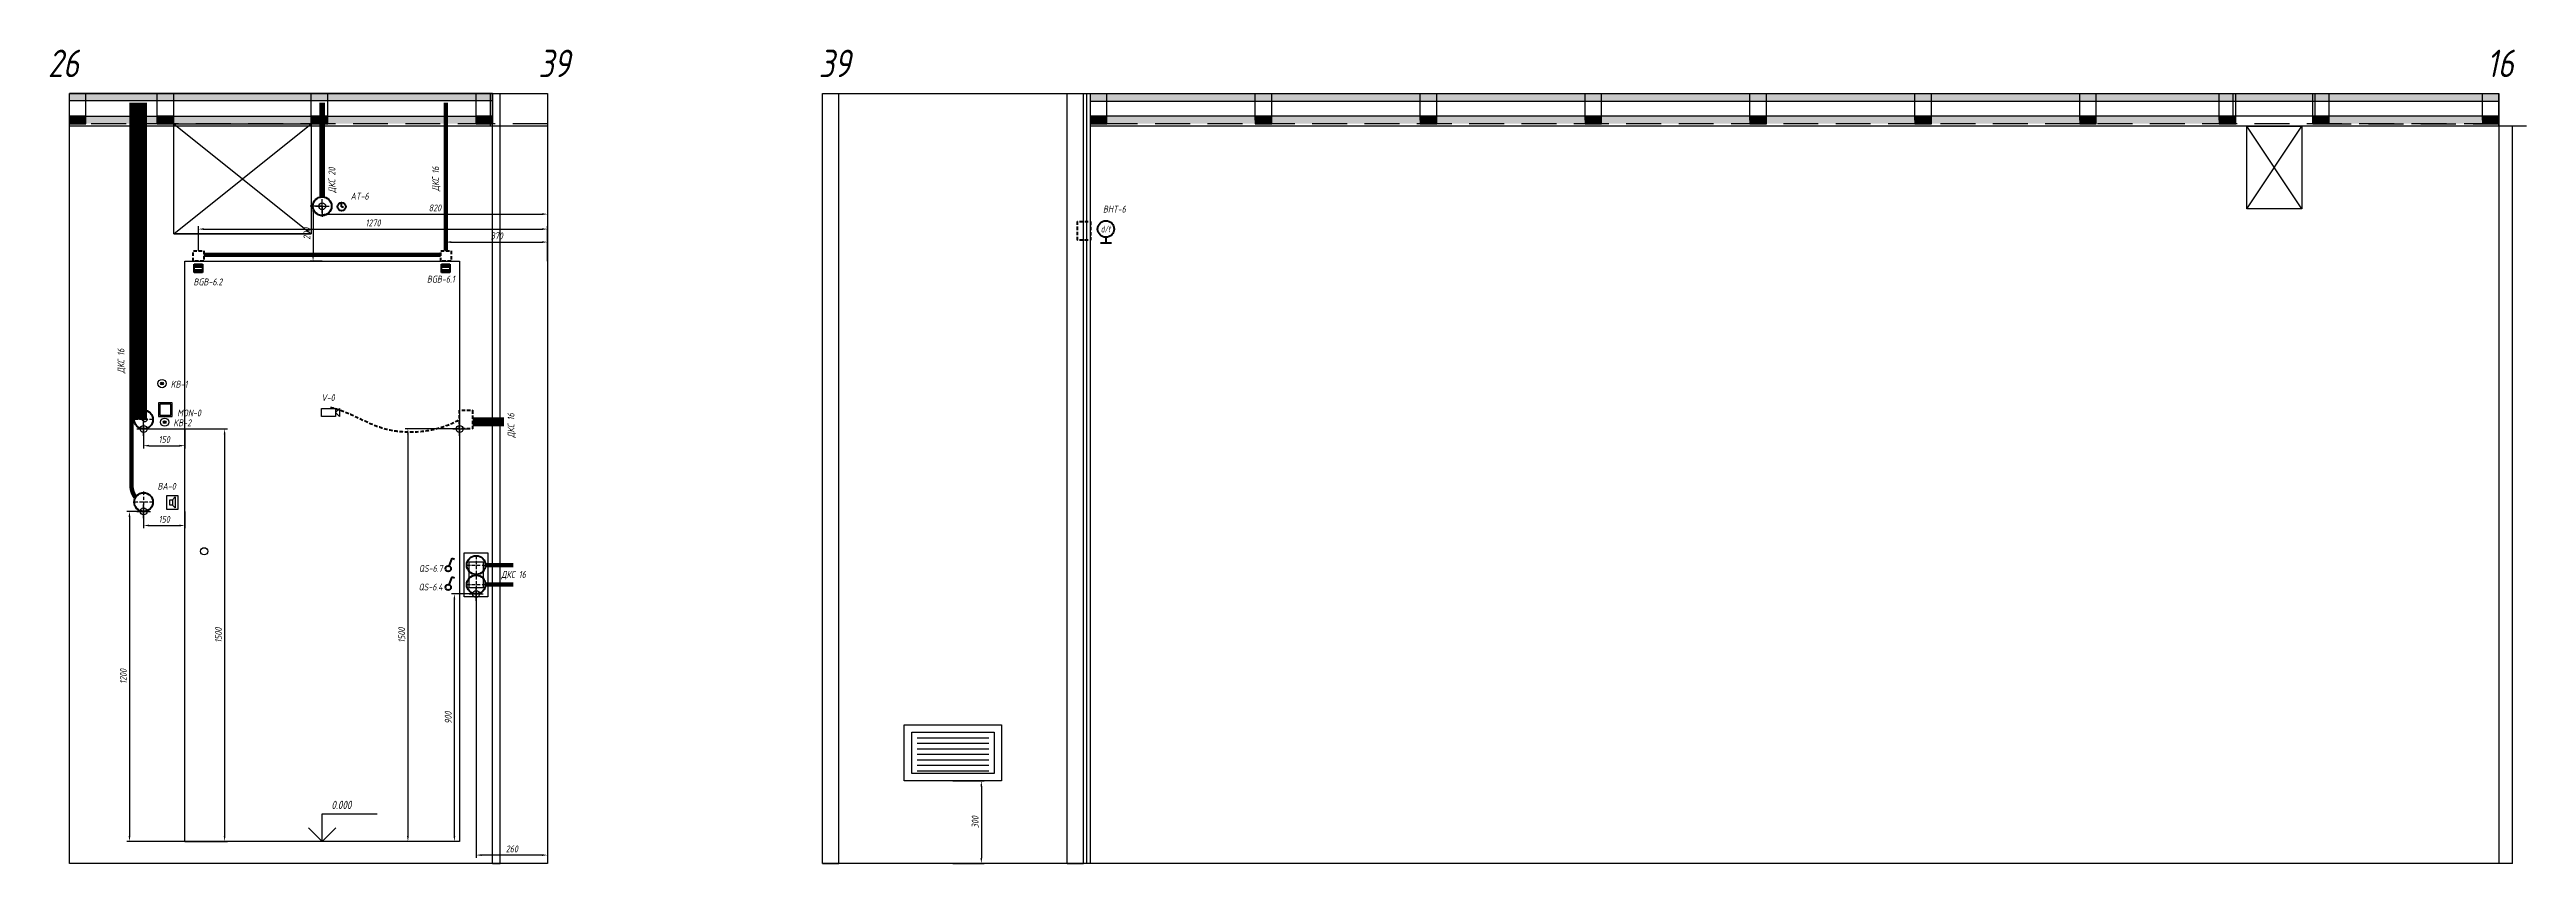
# Model space of a CAD drawing. Header units: millimetres. Extents: x -40374 to 56557, y -58468 to -14063.
# Drawn here: x -15119 to -6107, y -44400 to -41440 of the extents above; entities that cross this region are included whole.
import ezdxf
from ezdxf.enums import TextEntityAlignment as Align

# ---------------------------------------------------------------- set-up
doc = ezdxf.new("R2010")
doc.units = ezdxf.units.MM
doc.header["$PDMODE"] = 34
doc.header["$PDSIZE"] = 25
doc.linetypes.add('ACAD_ISO10W100', pattern=[18.5, 12, -3, 0.5, -3])
doc.linetypes.add('DASHED', pattern=[19.05, 12.7, -6.35])
for name, color, linetype in [('01 Черновое', 7, 'Continuous'), ('02 ОВиК', 7, 'Continuous'), ('02 ЭОМ и СС', 7, 'Continuous'), ('03 Потолок', 7, 'Continuous'), ('04 Лючки', 7, 'Continuous'), ('10 Перегородки', 7, 'Continuous'), ('11 Привязка размеры', 7, 'Continuous')]:
    doc.layers.add(name, color=color, linetype=linetype)
doc.layers.add('100 noprint', color=1, linetype='Continuous', plot=False)
doc.styles.get("Standard").update_dxf_attribs({"font": 'Ubuntu-R.ttf'})
doc.styles.add('ГОСТ-ISOCPEUR', font='isocpeui.ttf', dxfattribs={"width": 0.8})
doc.dimstyles.new('ISO-25', dxfattribs={"dimtxt": 2.5, "dimasz": 2.5, "dimexe": 1.25, "dimexo": 0.625, "dimtad": 1, "dimtxsty": 'Standard', "dimcen": 2.5, "dimadec": 0, "dimazin": 0, "dimtfac": 1, "dimtmove": 0, "dimatfit": 3, "dimfxl": 1, "dimarcsym": 0})

# ---------------------------------------------------------------- blocks, each defined once
blk = doc.blocks.new('часы')
at = {"color": 0, "lineweight": -2}
for q in [(9893.5, 982.52), (9894.25, 981.52)]:
    blk.add_line((9893.5, 981.52), q, dxfattribs=at)
blk.add_circle((9893.5, 981.52), 1.5, dxfattribs=at)
blk = doc.blocks.new('кнопка 1')
at = {"color": 0, "lineweight": -2}
for p, q in [((0.35, 0.94), (1.39, 3.78)), ((1.39, 3.78), (2.34, 3.45))]:
    blk.add_line(p, q, dxfattribs=at)
blk.add_circle((0, 0), 1, dxfattribs=at)
blk = doc.blocks.new('датчик температуры и влажности')
at = {"color": 0, "lineweight": -2}
for p, q in [((-2, 0), (2, 0)), ((0, 2), (0, 0))]:
    blk.add_line(p, q, dxfattribs=at)
blk.add_circle((0, 5), 3, dxfattribs=at)
at = {"color": 0, "lineweight": -2, "style": 'ГОСТ-ISOCPEUR', "width": 0.6}
blk.add_text('d/t', height=2.5, rotation=360, dxfattribs=at).set_placement((-0.01, 5), align=Align.MIDDLE_CENTER)
blk = doc.blocks.new('видеокамера 800х600')
at = {"color": 0}
for p, q in [((0, 0), (0, 3)), ((0, 3), (5, 3)), ((5, 0), (0, 0)), ((5, 3), (5, 0)), ((5, 1.5), (6.5, 3)), ((6.5, 0), (5, 1.5)), ((6.5, 3), (6.5, 0))]:
    blk.add_line(p, q, dxfattribs=at)
blk = doc.blocks.new('аудиодомофон')
at = {"color": 0, "lineweight": -2}
for p, q in [((1, 1.5), (1, 3.5)), ((1, 3.5), (2, 3.5)), ((2, 1.5), (1, 1.5)), ((2, 3.5), (3, 4.5)), ((2, 3.5), (2, 1.5)), ((2, 1.5), (3, 0.5)), ((3, 4.5), (3, 0.5))]:
    blk.add_line(p, q, dxfattribs=at)
blk.add_lwpolyline([(0, 0), (0, 5), (4, 5), (4, 0)], close=True, dxfattribs=at)
blk = doc.blocks.new('монитор')
at = {"color": 0}
for points in [[(5, 5), (0, 5), (0, 0), (5, 0)], [(4.5, 4.5), (0.5, 4.5), (0.5, 0.5), (4.5, 0.5)]]:
    blk.add_lwpolyline(points, close=True, dxfattribs=at)
blk = doc.blocks.new('геркон')
at = {"lineweight": -2}
for points in [[(3, 2), (3, 3), (0, 3), (0, 2)], [(3, 0), (3, 1), (0, 1), (0, 0)]]:
    blk.add_hatch(color=0, dxfattribs=at).paths.add_polyline_path(points)
at = {"color": 0, "lineweight": -2}
for p, q in [((0, 0), (0, 3)), ((0, 3), (3, 3)), ((0, 2), (3, 2)), ((0, 1), (3, 1)), ((3, 0), (0, 0)), ((3, 3), (3, 0))]:
    blk.add_line(p, q, dxfattribs=at)
blk = doc.blocks.new('*D858')
at = {"layer": '11 Привязка размеры', "color": 0, "lineweight": -2}
for p, q in [((-13567.2, -43419.7), (-13567.2, -44379.4)), ((-13307.2, -44319.7), (-13307.2, -44379.4)), ((-13327.2, -44369.4), (-13547.2, -44369.4))]:
    blk.add_line(p, q, dxfattribs=at)
at = {"layer": '11 Привязка размеры', "color": 0}
for points in [[(-13547.2, -44366.1), (-13547.2, -44372.7), (-13567.2, -44369.4)], [(-13327.2, -44372.7), (-13327.2, -44366.1), (-13307.2, -44369.4)]]:
    blk.add_solid(points, dxfattribs=at)
at = {"layer": 'Defpoints', "color": 0}
for p in [(-13567.2, -43419.7), (-13307.2, -44319.7), (-13567.2, -44369.4)]:
    blk.add_point(p, dxfattribs=at)
at = {"layer": '11 Привязка размеры', "color": 0, "insert": (-13437.2, -44346.9), "char_height": 25, "attachment_point": 5, "style": 'ГОСТ-ISOCPEUR'}
blk.add_mtext('260', dxfattribs=at)
blk = doc.blocks.new('*D859')
at = {"layer": '11 Привязка размеры', "color": 0, "lineweight": -2}
for p, q in [((-13567.2, -43419.7), (-13656.3, -43419.7)), ((-13646.3, -44299.7), (-13646.3, -43439.7)), ((-13627.2, -44319.7), (-13656.3, -44319.7))]:
    blk.add_line(p, q, dxfattribs=at)
at = {"layer": '11 Привязка размеры', "color": 0}
for points in [[(-13643, -43439.7), (-13649.7, -43439.7), (-13646.3, -43419.7)], [(-13649.7, -44299.7), (-13643, -44299.7), (-13646.3, -44319.7)]]:
    blk.add_solid(points, dxfattribs=at)
at = {"layer": 'Defpoints', "color": 0}
for p in [(-13646.3, -43419.7), (-13567.2, -43419.7), (-13627.2, -44319.7)]:
    blk.add_point(p, dxfattribs=at)
at = {"layer": '11 Привязка размеры', "color": 0, "insert": (-13668.8, -43869.7), "char_height": 25, "attachment_point": 5, "rotation": 90, "style": 'ГОСТ-ISOCPEUR'}
blk.add_mtext('900', dxfattribs=at)
blk = doc.blocks.new('*D860')
at = {"layer": '11 Привязка размеры', "color": 0, "lineweight": -2}
for p, q in [((-14777.2, -43119.7), (-14838.5, -43119.7)), ((-14828.5, -43139.7), (-14828.5, -44299.7)), ((-14627.2, -44319.7), (-14838.5, -44319.7))]:
    blk.add_line(p, q, dxfattribs=at)
at = {"layer": '11 Привязка размеры', "color": 0}
for points in [[(-14825.2, -43139.7), (-14831.8, -43139.7), (-14828.5, -43119.7)], [(-14831.8, -44299.7), (-14825.2, -44299.7), (-14828.5, -44319.7)]]:
    blk.add_solid(points, dxfattribs=at)
at = {"layer": 'Defpoints', "color": 0}
for p in [(-14777.2, -43119.7), (-14828.5, -44319.7), (-14627.2, -44319.7)]:
    blk.add_point(p, dxfattribs=at)
at = {"layer": '11 Привязка размеры', "color": 0, "insert": (-14851, -43719.7), "char_height": 25, "attachment_point": 5, "rotation": 90, "style": 'ГОСТ-ISOCPEUR'}
blk.add_mtext('1200', dxfattribs=at)
blk = doc.blocks.new('*D861')
at = {"layer": '11 Привязка размеры', "color": 0, "lineweight": -2}
for p, q in [((-14777.2, -43119.7), (-14777.2, -43180.9)), ((-14627.2, -43119.7), (-14627.2, -43180.9)), ((-14757.2, -43170.9), (-14647.2, -43170.9))]:
    blk.add_line(p, q, dxfattribs=at)
at = {"layer": '11 Привязка размеры', "color": 0}
for points in [[(-14757.2, -43167.6), (-14757.2, -43174.2), (-14777.2, -43170.9)], [(-14647.2, -43174.2), (-14647.2, -43167.6), (-14627.2, -43170.9)]]:
    blk.add_solid(points, dxfattribs=at)
at = {"layer": 'Defpoints', "color": 0}
for p in [(-14777.2, -43119.7), (-14627.2, -43119.7), (-14627.2, -43170.9)]:
    blk.add_point(p, dxfattribs=at)
at = {"layer": '11 Привязка размеры', "color": 0, "insert": (-14702.2, -43148.4), "char_height": 25, "attachment_point": 5, "style": 'ГОСТ-ISOCPEUR'}
blk.add_mtext('150', dxfattribs=at)
blk = doc.blocks.new('*D862')
at = {"layer": '11 Привязка размеры', "color": 0, "lineweight": -2}
for p, q in [((-14777.2, -42819.7), (-14472.4, -42819.7)), ((-14482.4, -42839.7), (-14482.4, -44299.7)), ((-14627.2, -44319.7), (-14472.4, -44319.7))]:
    blk.add_line(p, q, dxfattribs=at)
at = {"layer": '11 Привязка размеры', "color": 0}
for points in [[(-14479.1, -42839.7), (-14485.7, -42839.7), (-14482.4, -42819.7)], [(-14485.7, -44299.7), (-14479.1, -44299.7), (-14482.4, -44319.7)]]:
    blk.add_solid(points, dxfattribs=at)
at = {"layer": 'Defpoints', "color": 0}
for p in [(-14777.2, -42819.7), (-14627.2, -44319.7), (-14482.4, -44319.7)]:
    blk.add_point(p, dxfattribs=at)
at = {"layer": '11 Привязка размеры', "color": 0, "insert": (-14504.9, -43569.7), "char_height": 25, "attachment_point": 5, "rotation": 90, "style": 'ГОСТ-ISOCPEUR'}
blk.add_mtext('1500', dxfattribs=at)
blk = doc.blocks.new('*D863')
at = {"layer": '11 Привязка размеры', "color": 0, "lineweight": -2}
for p, q in [((-14777.2, -42819.7), (-14777.2, -42890.6)), ((-14757.2, -42880.6), (-14647.2, -42880.6)), ((-14627.2, -42819.7), (-14627.2, -42890.6))]:
    blk.add_line(p, q, dxfattribs=at)
at = {"layer": '11 Привязка размеры', "color": 0}
for points in [[(-14757.2, -42877.2), (-14757.2, -42883.9), (-14777.2, -42880.6)], [(-14647.2, -42883.9), (-14647.2, -42877.2), (-14627.2, -42880.6)]]:
    blk.add_solid(points, dxfattribs=at)
at = {"layer": 'Defpoints', "color": 0}
for p in [(-14777.2, -42819.7), (-14627.2, -42819.7), (-14627.2, -42880.6)]:
    blk.add_point(p, dxfattribs=at)
at = {"layer": '11 Привязка размеры', "color": 0, "insert": (-14702.2, -42858.1), "char_height": 25, "attachment_point": 5, "style": 'ГОСТ-ISOCPEUR'}
blk.add_mtext('150', dxfattribs=at)
blk = doc.blocks.new('*D864')
at = {"layer": '11 Привязка размеры', "color": 0, "lineweight": -2}
for p, q in [((-13627.2, -42819.7), (-13825.4, -42819.7)), ((-13815.4, -42839.7), (-13815.4, -44299.7)), ((-13627.2, -44319.7), (-13825.4, -44319.7))]:
    blk.add_line(p, q, dxfattribs=at)
at = {"layer": '11 Привязка размеры', "color": 0}
for points in [[(-13812, -42839.7), (-13818.7, -42839.7), (-13815.4, -42819.7)], [(-13818.7, -44299.7), (-13812, -44299.7), (-13815.4, -44319.7)]]:
    blk.add_solid(points, dxfattribs=at)
at = {"layer": 'Defpoints', "color": 0}
for p in [(-13627.2, -42819.7), (-13815.4, -44319.7), (-13627.2, -44319.7)]:
    blk.add_point(p, dxfattribs=at)
at = {"layer": '11 Привязка размеры', "color": 0, "insert": (-13837.9, -43569.7), "char_height": 25, "attachment_point": 5, "rotation": 90, "style": 'ГОСТ-ISOCPEUR'}
blk.add_mtext('1500', dxfattribs=at)
blk = doc.blocks.new('*D865')
at = {"layer": '11 Привязка размеры', "color": 0, "lineweight": -2}
for p, q in [((-13677.2, -42171.7), (-13677.2, -42130.2)), ((-13657.2, -42140.2), (-13327.2, -42140.2)), ((-13307.2, -42209.7), (-13307.2, -42130.2))]:
    blk.add_line(p, q, dxfattribs=at)
at = {"layer": '11 Привязка размеры', "color": 0}
for points in [[(-13657.2, -42136.9), (-13657.2, -42143.5), (-13677.2, -42140.2)], [(-13327.2, -42143.5), (-13327.2, -42136.9), (-13307.2, -42140.2)]]:
    blk.add_solid(points, dxfattribs=at)
at = {"layer": 'Defpoints', "color": 0}
for p in [(-13677.2, -42171.7), (-13307.2, -42140.2), (-13307.2, -42209.7)]:
    blk.add_point(p, dxfattribs=at)
at = {"layer": '11 Привязка размеры', "color": 0, "insert": (-13492.2, -42117.7), "char_height": 25, "attachment_point": 5, "style": 'ГОСТ-ISOCPEUR'}
blk.add_mtext('370', dxfattribs=at)
blk = doc.blocks.new('*D866')
at = {"layer": '11 Привязка размеры', "color": 0, "lineweight": -2}
for p, q in [((-14577.2, -42171.7), (-14577.2, -42082.9)), ((-13307.2, -42209.1), (-13307.2, -42082.9)), ((-14557.2, -42092.9), (-13327.2, -42092.9))]:
    blk.add_line(p, q, dxfattribs=at)
at = {"layer": '11 Привязка размеры', "color": 0}
for points in [[(-14557.2, -42089.6), (-14557.2, -42096.2), (-14577.2, -42092.9)], [(-13327.2, -42096.2), (-13327.2, -42089.6), (-13307.2, -42092.9)]]:
    blk.add_solid(points, dxfattribs=at)
at = {"layer": 'Defpoints', "color": 0}
for p in [(-14577.2, -42171.7), (-13307.2, -42092.9), (-13307.2, -42209.1)]:
    blk.add_point(p, dxfattribs=at)
at = {"layer": '11 Привязка размеры', "color": 0, "insert": (-13942.2, -42070.4), "char_height": 25, "attachment_point": 5, "style": 'ГОСТ-ISOCPEUR'}
blk.add_mtext('1270', dxfattribs=at)
blk = doc.blocks.new('*D867')
at = {"layer": '11 Привязка размеры', "color": 0, "lineweight": -2}
for p, q in [((-14127.2, -42009.7), (-14127.2, -42048.5)), ((-14107.2, -42038.5), (-13327.2, -42038.5)), ((-13307.2, -42009.7), (-13307.2, -42048.5))]:
    blk.add_line(p, q, dxfattribs=at)
at = {"layer": '11 Привязка размеры', "color": 0}
for points in [[(-14107.2, -42035.2), (-14107.2, -42041.8), (-14127.2, -42038.5)], [(-13327.2, -42041.8), (-13327.2, -42035.2), (-13307.2, -42038.5)]]:
    blk.add_solid(points, dxfattribs=at)
at = {"layer": 'Defpoints', "color": 0}
for p in [(-14127.2, -42009.7), (-13307.2, -42009.7), (-13307.2, -42038.5)]:
    blk.add_point(p, dxfattribs=at)
at = {"layer": '11 Привязка размеры', "color": 0, "insert": (-13717.2, -42016), "char_height": 25, "attachment_point": 5, "style": 'ГОСТ-ISOCPEUR'}
blk.add_mtext('820', dxfattribs=at)
blk = doc.blocks.new('*D868')
at = {"layer": '11 Привязка размеры', "color": 0, "lineweight": -2}
for p, q in [((-14127.2, -42009.7), (-14170.5, -42009.7)), ((-14160.5, -42029.7), (-14160.5, -42189.7)), ((-14127.2, -42209.7), (-14170.5, -42209.7))]:
    blk.add_line(p, q, dxfattribs=at)
at = {"layer": '11 Привязка размеры', "color": 0}
for points in [[(-14157.2, -42029.7), (-14163.8, -42029.7), (-14160.5, -42009.7)], [(-14163.8, -42189.7), (-14157.2, -42189.7), (-14160.5, -42209.7)]]:
    blk.add_solid(points, dxfattribs=at)
at = {"layer": 'Defpoints', "color": 0}
for p in [(-14127.2, -42009.7), (-14160.5, -42209.7), (-14127.2, -42209.7)]:
    blk.add_point(p, dxfattribs=at)
at = {"layer": '11 Привязка размеры', "color": 0, "insert": (-14183, -42109.7), "char_height": 25, "attachment_point": 5, "rotation": 90, "style": 'ГОСТ-ISOCPEUR'}
blk.add_mtext('200', dxfattribs=at)
blk = doc.blocks.new('*D869')
at = {"layer": '11 Привязка размеры', "color": 0, "lineweight": -2}
for p, q in [((-11832.2, -44099.7), (-11719, -44099.7)), ((-11729, -44119.7), (-11729, -44379.7)), ((-11832.2, -44399.7), (-11719, -44399.7))]:
    blk.add_line(p, q, dxfattribs=at)
at = {"layer": '11 Привязка размеры', "color": 0}
for points in [[(-11725.7, -44119.7), (-11732.4, -44119.7), (-11729, -44099.7)], [(-11732.4, -44379.7), (-11725.7, -44379.7), (-11729, -44399.7)]]:
    blk.add_solid(points, dxfattribs=at)
at = {"layer": 'Defpoints', "color": 0}
for p in [(-11832.2, -44099.7), (-11832.2, -44399.7), (-11729, -44399.7)]:
    blk.add_point(p, dxfattribs=at)
at = {"layer": '11 Привязка размеры', "color": 0, "insert": (-11751.5, -44249.7), "char_height": 25, "attachment_point": 5, "rotation": 90, "style": 'ГОСТ-ISOCPEUR'}
blk.add_mtext('300', dxfattribs=at)
blk = doc.blocks.new('тревожная кнопка')
h = blk.add_hatch(color=0)
h.dxf.hatch_style = 1
edge = h.paths.add_edge_path()
edge.add_arc((0, 0), 0.5, 0, 360)
at = {"color": 0}
for radius in [1.5, 0.5]:
    blk.add_circle((0, 0), radius, dxfattribs=at)

msp = doc.modelspace()

# ---------------------------------------------------------------- hatches: boundary and pattern name
at = {"layer": '03 Потолок', "lineweight": -2}
for color, points in [(9, [(-13507.2, -41626.7), (-13507.2, -41599.7), (-15047.2, -41599.7), (-15047.2, -41626.7)]), (9, [(-6207.2, -41627.7), (-6207.2, -41599.7), (-11332.2, -41599.7), (-11332.2, -41627.7)]), (252, [(-14987.2, -41709.7), (-14987.2, -41682.7), (-15047.2, -41682.7), (-15047.2, -41709.7)]), (252, [(-14667.2, -41709.7), (-14667.2, -41682.7), (-14727.2, -41682.7), (-14727.2, -41709.7)]), (252, [(-14107.2, -41709.7), (-14107.2, -41682.7), (-14167.2, -41682.7), (-14167.2, -41709.7)]), (252, [(-13507.2, -41709.7), (-13507.2, -41682.7), (-13567.2, -41682.7), (-13567.2, -41709.7)]), (252, [(-11272.2, -41709.7), (-11272.2, -41682.7), (-11332.2, -41682.7), (-11332.2, -41709.7)]), (252, [(-10672.2, -41709.7), (-10672.2, -41682.7), (-10732.2, -41682.7), (-10732.2, -41709.7)]), (252, [(-10072.2, -41709.7), (-10072.2, -41682.7), (-10132.2, -41682.7), (-10132.2, -41709.7)]), (252, [(-9472.2, -41709.7), (-9472.2, -41682.7), (-9532.2, -41682.7), (-9532.2, -41709.7)]), (252, [(-8872.2, -41709.7), (-8872.2, -41682.7), (-8932.2, -41682.7), (-8932.2, -41709.7)]), (252, [(-8272.2, -41709.7), (-8272.2, -41682.7), (-8332.2, -41682.7), (-8332.2, -41709.7)]), (252, [(-7672.2, -41709.7), (-7672.2, -41682.7), (-7732.2, -41682.7), (-7732.2, -41709.7)]), (252, [(-7164.7, -41709.7), (-7164.7, -41682.7), (-7224.7, -41682.7), (-7224.7, -41709.7)]), (252, [(-6824.7, -41709.7), (-6824.7, -41682.7), (-6884.7, -41682.7), (-6884.7, -41709.7)]), (9, [(-6267.2, -41709.7), (-6267.2, -41682.7), (-6824.7, -41682.7), (-6824.7, -41709.7)]), (252, [(-6207.2, -41709.7), (-6207.2, -41682.7), (-6267.2, -41682.7), (-6267.2, -41709.7)])]:
    msp.add_hatch(color=color, dxfattribs=at).paths.add_polyline_path(points)
h = msp.add_hatch(color=9, dxfattribs=at)
h.paths.add_polyline_path([(-14727.2, -41709.7), (-14727.2, -41682.7), (-14987.2, -41682.7), (-14987.2, -41709.7)])
h.paths.add_polyline_path([(-14167.2, -41709.7), (-14167.2, -41682.7), (-14667.2, -41682.7), (-14667.2, -41709.7)])
h.paths.add_polyline_path([(-13567.2, -41709.7), (-13567.2, -41682.7), (-14107.2, -41682.7), (-14107.2, -41709.7)])
h = msp.add_hatch(color=9, dxfattribs=at)
h.paths.add_polyline_path([(-7224.7, -41709.7), (-7224.7, -41682.7), (-7672.2, -41682.7), (-7672.2, -41709.7)])
h.paths.add_polyline_path([(-7732.2, -41709.7), (-7732.2, -41682.7), (-8272.2, -41682.7), (-8272.2, -41709.7)])
h.paths.add_polyline_path([(-8332.2, -41709.7), (-8332.2, -41682.7), (-8872.2, -41682.7), (-8872.2, -41697.2), (-8872.2, -41709.7)])
h.paths.add_polyline_path([(-8932.2, -41709.7), (-8932.2, -41682.7), (-9472.2, -41682.7), (-9472.2, -41709.7)])
h.paths.add_polyline_path([(-9532.2, -41709.7), (-9532.2, -41682.7), (-10072.2, -41682.7), (-10072.2, -41709.7)])
h.paths.add_polyline_path([(-10132.2, -41709.7), (-10132.2, -41682.7), (-10672.2, -41682.7), (-10672.2, -41697.2), (-10672.2, -41709.7)])
h.paths.add_polyline_path([(-10732.2, -41709.7), (-10732.2, -41682.7), (-11272.2, -41682.7), (-11272.2, -41697.2), (-11272.2, -41709.7)])

# ---------------------------------------------------------------- linework, layer by layer
at = {"layer": '01 Черновое'}
for points in [[(-15047.2, -44399.7), (-15047.2, -41599.7), (-13307.2, -41599.7), (-13307.2, -44399.7)], [(-12307.2, -44399.7), (-12307.2, -41599.7), (-6207.2, -41599.7), (-6207.2, -44399.7)], [(-14627.2, -44319.7), (-14627.2, -42209.7), (-13627.2, -42209.7), (-13627.2, -44319.7)]]:
    msp.add_lwpolyline(points, close=True, dxfattribs=at)
msp.add_circle((-14556.8, -43264.7), 13.2, dxfattribs=at)
at = {"layer": '02 ОВиК', "color": 6}
for p, q in [((-11962.2, -43942.7), (-11702.2, -43942.7)), ((-11962.2, -43942.7), (-11702.2, -43942.7)), ((-11962.2, -43962.7), (-11702.2, -43962.7)), ((-11962.2, -43962.7), (-11702.2, -43962.7)), ((-11962.2, -43982.7), (-11702.2, -43982.7)), ((-11962.2, -43982.7), (-11702.2, -43982.7)), ((-11962.2, -44002.7), (-11702.2, -44002.7)), ((-11962.2, -44002.7), (-11702.2, -44002.7)), ((-11962.2, -44022.7), (-11702.2, -44022.7)), ((-11962.2, -44022.7), (-11702.2, -44022.7)), ((-11962.2, -44042.7), (-11702.2, -44042.7)), ((-11962.2, -44042.7), (-11702.2, -44042.7)), ((-11962.2, -44062.7), (-11702.2, -44062.7)), ((-11962.2, -44062.7), (-11702.2, -44062.7))]:
    msp.add_line(p, q, dxfattribs=at)
msp.add_lwpolyline([(-12009.2, -44099.7), (-12009.2, -43895.7), (-11655.2, -43895.7), (-11655.2, -44099.7)], close=True, dxfattribs=at)
msp.add_lwpolyline([(-12009.2, -44099.7), (-12009.2, -43895.7), (-11655.2, -43895.7), (-11655.2, -44099.7)], close=True, dxfattribs=at)
at = {"layer": '02 ОВиК', "color": 6, "flags": 128}
msp.add_lwpolyline([(-11982.2, -44072.7), (-11982.2, -43922.7), (-11682.2, -43922.7), (-11682.2, -44072.7)], close=True, dxfattribs=at)
msp.add_lwpolyline([(-11982.2, -44072.7), (-11982.2, -43922.7), (-11682.2, -43922.7), (-11682.2, -44072.7)], close=True, dxfattribs=at)
at = {"layer": '02 ЭОМ и СС', "color": 254}
for points in [[(-14821.3, -41632.7, 16, 16, 0), (-14821.3, -43024.9, 16, 16, 0.164349), (-14806.6, -43068.6, 16, 16, 0)], [(-14821.3, -41632.7, 16, 16, 0), (-14821.3, -43024.9, 16, 16, 0.164349), (-14806.6, -43068.6, 16, 16, 0)], [(-14789.3, -41632.7, 16, 16, 0), (-14789.3, -42785.7, 16, 16, 0)], [(-14789.3, -41632.7, 16, 16, 0), (-14789.3, -42785.7, 16, 16, 0)]]:
    msp.add_lwpolyline(points, format="xyseb", dxfattribs=at)
at = {"layer": '02 ЭОМ и СС', "flags": 128}
for points in [[(-14805.3, -41632.7, 16, 16, 0), (-14805.3, -42785.7, 16, 16, 0)], [(-14805.3, -41632.7, 16, 16, 0), (-14805.3, -42785.7, 16, 16, 0)], [(-14773.3, -41632.7, 16, 16, 0), (-14773.3, -42785.7, 16, 16, 0)], [(-14773.3, -41632.7, 16, 16, 0), (-14773.3, -42785.7, 16, 16, 0)], [(-13677.2, -42171.7, 16, 16, 0), (-13677.2, -41632.7, 16, 16, 0)], [(-13677.2, -42171.7, 16, 16, 0), (-13677.2, -41632.7, 16, 16, 0)]]:
    msp.add_lwpolyline(points, format="xyseb", dxfattribs=at)
at = {"layer": '02 ЭОМ и СС', "color": 5, "flags": 128}
msp.add_lwpolyline([(-14127.2, -41975.7, 20, 20, 0), (-14127.2, -41632.7, 20, 20, 0)], format="xyseb", dxfattribs=at)
msp.add_lwpolyline([(-14127.2, -41975.7, 20, 20, 0), (-14127.2, -41632.7, 20, 20, 0)], format="xyseb", dxfattribs=at)
at = {"layer": '02 ЭОМ и СС', "linetype": 'DASHED', "lineweight": 40, "flags": 128}
for points in [[(-11332.2, -42065.7), (-11332.2, -42133.7), (-11379.2, -42133.7), (-11379.2, -42065.7)], [(-11332.2, -42065.7), (-11332.2, -42133.7), (-11379.2, -42133.7), (-11379.2, -42065.7)], [(-14596.2, -42209.7), (-14596.2, -42171.7), (-14558.2, -42171.7), (-14558.2, -42209.7)], [(-14596.2, -42209.7), (-14596.2, -42171.7), (-14558.2, -42171.7), (-14558.2, -42209.7)], [(-13696.2, -42209.7), (-13696.2, -42171.7), (-13658.2, -42171.7), (-13658.2, -42209.7)], [(-13696.2, -42209.7), (-13696.2, -42171.7), (-13658.2, -42171.7), (-13658.2, -42209.7)], [(-13580.2, -42751.7), (-13580.2, -42819.7), (-13627.2, -42819.7), (-13627.2, -42751.7)], [(-13580.2, -42751.7), (-13580.2, -42819.7), (-13627.2, -42819.7), (-13627.2, -42751.7)]]:
    msp.add_lwpolyline(points, close=True, dxfattribs=at)
at = {"layer": '02 ЭОМ и СС', "const_width": 16, "flags": 128}
for points in [[(-14558.2, -42186.2), (-13696.2, -42186.2)], [(-14558.2, -42186.2), (-13696.2, -42186.2)], [(-13580.2, -42801.7), (-13465.3, -42801.7)]]:
    msp.add_lwpolyline(points, dxfattribs=at)
at = {"layer": '02 ЭОМ и СС', "color": 254, "const_width": 16}
msp.add_lwpolyline([(-13580.2, -42785.7), (-13465.3, -42785.7)], dxfattribs=at)
at = {"layer": '02 ЭОМ и СС', "color": 3, "const_width": 16, "flags": 128}
for points in [[(-13533.2, -43314.7), (-13432.2, -43314.7)], [(-13533.2, -43314.7), (-13432.2, -43314.7)], [(-13533.2, -43385.7), (-13432.2, -43385.7)], [(-13533.2, -43385.7), (-13432.2, -43385.7)]]:
    msp.add_lwpolyline(points, dxfattribs=at)
at = {"layer": '02 ЭОМ и СС', "color": 5, "lineweight": 40}
msp.add_circle((-14127.2, -42009.7), 34, dxfattribs=at)
msp.add_circle((-14127.2, -42009.7), 34, dxfattribs=at)
at = {"layer": '02 ЭОМ и СС', "lineweight": 40}
for centre in [(-14777.2, -42785.7), (-14777.2, -42785.7), (-14777.2, -43085.7), (-14777.2, -43085.7)]:
    msp.add_circle(centre, 34, dxfattribs=at)
at = {"layer": '02 ЭОМ и СС', "linetype": 'DASHED'}
msp.add_circle((-14773.3, -42785.7), 8, dxfattribs=at)
msp.add_circle((-14773.3, -42785.7), 8, dxfattribs=at)
at = {"layer": '02 ЭОМ и СС', "color": 3, "lineweight": 40}
for centre in [(-13567.2, -43314.7), (-13567.2, -43314.7), (-13567.2, -43385.7), (-13567.2, -43385.7)]:
    msp.add_circle(centre, 34, dxfattribs=at)
at = {"layer": '02 ЭОМ и СС', "linetype": 'DASHED', "lineweight": 40, "start_tangent": (0.977636, -0.210305), "end_tangent": (0.876072, 0.482179)}
msp.add_spline([(-14096.9, -42741.2), (-13906.7, -42816.5), (-13627.2, -42785.7)], degree=3, dxfattribs=at)
at = {"layer": '03 Потолок', "color": 1, "ltscale": 10}
for p, q in [((-15047.2, -41719.2), (-15047.2, -41599.7)), ((-13507.2, -41599.7), (-15047.2, -41599.7)), ((-13507.2, -41626.7), (-15047.2, -41626.7)), ((-14987.2, -41709.7), (-14987.2, -41599.7)), ((-14727.2, -41709.7), (-14727.2, -41599.7)), ((-14667.2, -41709.7), (-14667.2, -41599.7)), ((-14167.2, -41709.7), (-14167.2, -41599.7)), ((-14107.2, -41709.7), (-14107.2, -41599.7)), ((-13567.2, -41709.7), (-13567.2, -41599.7)), ((-13507.2, -41722.2), (-13507.2, -41599.7)), ((-11332.2, -41599.7), (-6207.2, -41599.7)), ((-11332.2, -41627.7), (-6207.2, -41627.7)), ((-15047.2, -41682.7), (-13507.2, -41682.7)), ((-6107, -41719.2), (-11332.2, -41719.2)), ((-14667.2, -42109.7), (-14167.2, -42109.7))]:
    msp.add_line(p, q, dxfattribs=at)
at = {"layer": '03 Потолок', "color": 1, "lineweight": -2}
for p, q in [((-13516.7, -41599.7), (-13516.7, -41719.2)), ((-11332.2, -41709.7), (-11332.2, -41599.7)), ((-11272.2, -41709.7), (-11272.2, -41599.7)), ((-10732.2, -41697.2), (-10732.2, -41599.7)), ((-10672.2, -41697.2), (-10672.2, -41599.7)), ((-10132.2, -41697.2), (-10132.2, -41599.7)), ((-10072.2, -41697.2), (-10072.2, -41599.7)), ((-9532.2, -41697.2), (-9532.2, -41599.7)), ((-9472.2, -41697.2), (-9472.2, -41599.7)), ((-8932.2, -41697.2), (-8932.2, -41599.7)), ((-8872.2, -41697.2), (-8872.2, -41599.7)), ((-8332.2, -41697.2), (-8332.2, -41599.7)), ((-8272.2, -41697.2), (-8272.2, -41599.7)), ((-7732.2, -41697.2), (-7732.2, -41599.7)), ((-7672.2, -41697.2), (-7672.2, -41599.7)), ((-7224.7, -41697.2), (-7224.7, -41599.7)), ((-7174.2, -41709.7), (-7174.2, -41599.7)), ((-7164.7, -41697.2), (-7164.7, -41599.7)), ((-6884.7, -41709.7), (-6884.7, -41599.7)), ((-6875.2, -41709.7), (-6875.2, -41599.7)), ((-6824.7, -41697.2), (-6824.7, -41599.7)), ((-6267.2, -41697.2), (-6267.2, -41599.7)), ((-6207.2, -41719.2), (-6207.2, -41599.7)), ((-13507.2, -41719.2), (-15047.2, -41719.2)), ((-13307.2, -41719.2), (-13516.7, -41719.2)), ((-7164.7, -41682.7), (-11332.2, -41682.7)), ((-6207.2, -41682.7), (-7164.7, -41682.7))]:
    msp.add_line(p, q, dxfattribs=at)
at = {"layer": '03 Потолок', "color": 1, "linetype": 'DASHED', "ltscale": 10}
for p, q in [((-13507.2, -41599.7), (-13507.2, -41709.7)), ((-13507.2, -41709.7), (-15047.2, -41709.7)), ((-13307.2, -41709.7), (-13507.2, -41709.7)), ((-6207.2, -41709.7), (-11332.2, -41709.7)), ((-6872.2, -41709.7), (-6207.2, -41709.7))]:
    msp.add_line(p, q, dxfattribs=at)
at = {"layer": '03 Потолок', "color": 1, "lineweight": -2}
for points in [[(-14987.2, -41709.7), (-14987.2, -41682.7), (-15047.2, -41682.7), (-15047.2, -41709.7)], [(-14667.2, -41709.7), (-14667.2, -41682.7), (-14727.2, -41682.7), (-14727.2, -41709.7)], [(-14107.2, -41709.7), (-14107.2, -41682.7), (-14167.2, -41682.7), (-14167.2, -41709.7)], [(-13507.2, -41709.7), (-13507.2, -41682.7), (-13567.2, -41682.7), (-13567.2, -41709.7)], [(-11272.2, -41709.7), (-11272.2, -41682.7), (-11332.2, -41682.7), (-11332.2, -41709.7)], [(-10672.2, -41709.7), (-10672.2, -41682.7), (-10732.2, -41682.7), (-10732.2, -41709.7)], [(-10072.2, -41709.7), (-10072.2, -41682.7), (-10132.2, -41682.7), (-10132.2, -41709.7)], [(-9472.2, -41709.7), (-9472.2, -41682.7), (-9532.2, -41682.7), (-9532.2, -41709.7)], [(-8872.2, -41709.7), (-8872.2, -41682.7), (-8932.2, -41682.7), (-8932.2, -41709.7)], [(-8272.2, -41709.7), (-8272.2, -41682.7), (-8332.2, -41682.7), (-8332.2, -41709.7)], [(-7672.2, -41709.7), (-7672.2, -41682.7), (-7732.2, -41682.7), (-7732.2, -41709.7)], [(-7164.7, -41709.7), (-7164.7, -41682.7), (-7224.7, -41682.7), (-7224.7, -41709.7)], [(-6824.7, -41709.7), (-6824.7, -41682.7), (-6884.7, -41682.7), (-6884.7, -41709.7)], [(-6207.2, -41709.7), (-6207.2, -41682.7), (-6267.2, -41682.7), (-6267.2, -41709.7)]]:
    msp.add_lwpolyline(points, close=True, dxfattribs=at)
at = {"layer": '04 Лючки', "color": 2, "lineweight": -2}
for p, q in [((-14667.2, -42109.7), (-14167.2, -41709.7)), ((-14667.2, -41709.7), (-14167.2, -42109.7)), ((-6924.7, -42019.2), (-7124.7, -41719.2)), ((-7124.7, -42019.2), (-6924.7, -41719.2))]:
    msp.add_line(p, q, dxfattribs=at)
at = {"layer": '04 Лючки', "color": 2, "lineweight": -2, "flags": 128}
msp.add_lwpolyline([(-14167.2, -42109.7), (-14667.2, -42109.7), (-14667.2, -41709.7), (-14167.2, -41709.7)], close=True, dxfattribs=at)
at = {"layer": '04 Лючки', "color": 2, "lineweight": -2}
msp.add_lwpolyline([(-6924.7, -41719.2), (-6924.7, -42019.2), (-7124.7, -42019.2), (-7124.7, -41719.2)], close=True, dxfattribs=at)
at = {"layer": '10 Перегородки', "color": 1}
for p, q in [((-13507.2, -44399.7), (-13507.2, -41599.7)), ((-13507.2, -41599.7), (-13480.2, -41599.7)), ((-13480.2, -44399.7), (-13480.2, -41599.7)), ((-12307.2, -44399.7), (-12307.2, -41599.7)), ((-12307.2, -41599.7), (-12247.2, -41599.7)), ((-12247.2, -44399.7), (-12247.2, -41599.7)), ((-11417.2, -44399.7), (-11417.2, -41599.7)), ((-11417.2, -41599.7), (-11357.2, -41599.7)), ((-11357.2, -44399.7), (-11357.2, -41599.7)), ((-11344.7, -44399.7), (-11344.7, -41599.7)), ((-11332.2, -44399.7), (-11332.2, -41599.7)), ((-13507.2, -44399.7), (-13480.2, -44399.7)), ((-12307.2, -44399.7), (-12247.2, -44399.7)), ((-11417.2, -44399.7), (-11357.2, -44399.7))]:
    msp.add_line(p, q, dxfattribs=at)
at = {"layer": '10 Перегородки', "color": 3, "linetype": 'Continuous', "ltscale": 10}
for q in [(-6157.2, -41719.2), (-6207.2, -44399.7)]:
    msp.add_line((-6157.2, -44399.7), q, dxfattribs=at)
at = {"layer": '100 noprint', "color": 2, "lineweight": -2}
for points in [[(-13524.2, -43429.7), (-13610.2, -43429.7), (-13610.2, -43270.7), (-13524.2, -43270.7)], [(-13524.2, -43429.7), (-13610.2, -43429.7), (-13610.2, -43270.7), (-13524.2, -43270.7)], [(-13592.2, -43397.7), (-13592.2, -43302.7), (-13542.2, -43302.7), (-13542.2, -43397.7)], [(-13592.2, -43397.7), (-13592.2, -43302.7), (-13542.2, -43302.7), (-13542.2, -43397.7)]]:
    msp.add_lwpolyline(points, close=True, dxfattribs=at)
at = {"layer": '11 Привязка размеры', "linetype": 'ACAD_ISO10W100'}
for p, q in [((-14743.2, -42785.7), (-14811.2, -42785.7)), ((-14743.2, -42785.7), (-14811.2, -42785.7)), ((-14777.2, -42747.6), (-14777.2, -42823.4)), ((-14777.2, -42747.6), (-14777.2, -42823.4)), ((-14777.2, -43047.6), (-14777.2, -43123.4)), ((-14777.2, -43047.6), (-14777.2, -43123.4)), ((-14743.2, -43085.7), (-14811.2, -43085.7)), ((-14743.2, -43085.7), (-14811.2, -43085.7)), ((-13601.2, -43314.7), (-13533.2, -43314.7)), ((-13601.2, -43314.7), (-13533.2, -43314.7)), ((-13567.2, -43280.7), (-13567.2, -43419.7)), ((-13567.2, -43280.7), (-13567.2, -43419.7)), ((-13601.2, -43385.7), (-13533.2, -43385.7)), ((-13601.2, -43385.7), (-13533.2, -43385.7))]:
    msp.add_line(p, q, dxfattribs=at)
at = {"layer": '11 Привязка размеры'}
for q in [(-14177.2, -44269.7), (-14177.2, -44269.7), (-14077.2, -44269.7), (-14077.2, -44269.7)]:
    msp.add_line((-14127.2, -44319.7), q, dxfattribs=at)
at = {"layer": '11 Привязка размеры', "flags": 128}
msp.add_lwpolyline([(-14127.2, -44319.7), (-14127.2, -44219.7), (-13927.2, -44219.7)], dxfattribs=at)
msp.add_lwpolyline([(-14127.2, -44319.7), (-14127.2, -44219.7), (-13927.2, -44219.7)], dxfattribs=at)
at = {"layer": '11 Привязка размеры', "lineweight": -2}
for p in [(-14127.2, -42009.7), (-14127.2, -42009.7), (-14777.2, -42819.7), (-14777.2, -42819.7), (-13627.2, -42819.7), (-13627.2, -42819.7), (-14777.2, -43119.7), (-14777.2, -43119.7), (-13567.2, -43419.7), (-13567.2, -43419.7)]:
    msp.add_point(p, dxfattribs=at)

# ---------------------------------------------------------------- block references
at = {"layer": '02 ЭОМ и СС', "color": 5, "lineweight": 40, "xscale": 10, "yscale": 10, "zscale": 10}
msp.add_blockref('часы', (-112991.7, -51826.7), dxfattribs=at)
at = {"layer": '02 ЭОМ и СС', "lineweight": 40, "xscale": 10, "yscale": 10, "zscale": 10}
for name, p in [('датчик температуры и влажности', (-11276, -42142.7)), ('геркон', (-14593.4, -42250.8)), ('геркон', (-13693.4, -42250.8))]:
    msp.add_blockref(name, p, dxfattribs=at)
at = {"layer": '02 ЭОМ и СС', "color": 7, "xscale": 10, "yscale": 10, "zscale": 10}
for name, p in [('тревожная кнопка', (-14710.2, -42654.7)), ('тревожная кнопка', (-14700.6, -42795)), ('аудиодомофон', (-14692.2, -43112.2))]:
    msp.add_blockref(name, p, dxfattribs=at)
at = {"layer": '02 ЭОМ и СС', "xscale": 10, "yscale": 10, "zscale": 10}
msp.add_blockref('монитор', (-14722.8, -42774.3), dxfattribs=at)
at = {"layer": '02 ЭОМ и СС', "color": 1, "xscale": 10, "yscale": 10, "zscale": 10}
msp.add_blockref('видеокамера 800х600', (-14129.3, -42774.8), dxfattribs=at)
at = {"layer": '02 ЭОМ и СС', "color": 1, "lineweight": 40, "xscale": 10, "yscale": 10, "zscale": 10}
msp.add_blockref('кнопка 1', (-13668.8, -43327.7), dxfattribs=at)
at = {"layer": '02 ЭОМ и СС', "color": 3, "lineweight": 40, "xscale": 10, "yscale": 10, "zscale": 10}
msp.add_blockref('кнопка 1', (-13668.8, -43395.5), dxfattribs=at)

# ---------------------------------------------------------------- texts
at = {"layer": '02 ЭОМ и СС', "linetype": 'Continuous', "style": 'ГОСТ-ISOCPEUR', "width": 0.8}
for s, p in [('AT-6', (-13958, -41985.9)), ('BHT-6', (-11203.1, -42032.9)), ('BGB-6.1', (-13644.9, -42287.5)), ('BGB-6.2', (-14490.5, -42297.6)), ('BA-0', (-14660.1, -43040.7)), ('QS-6.7', (-13689, -43339.4)), ('QS-6.4', (-13689, -43407.2))]:
    msp.add_text(s, height=25, dxfattribs=at).set_placement(p, align=Align.RIGHT)
at = {"layer": '02 ЭОМ и СС', "color": 7, "style": 'ГОСТ-ISOCPEUR', "width": 0.8}
for s, p in [('KB-1', (-14678.4, -42669.7)), ('KB-2', (-14668.7, -42810))]:
    msp.add_text(s, height=25, dxfattribs=at).set_placement(p)
at = {"layer": '02 ЭОМ и СС', "linetype": 'Continuous', "style": 'ГОСТ-ISOCPEUR', "width": 0.8}
for s, p in [('V-0', (-14130.1, -42718.6)), ('MON-0', (-14654.9, -42774.3))]:
    msp.add_text(s, height=25, dxfattribs=at).set_placement(p)
at = {"layer": '02 ЭОМ и СС', "color": 5, "insert": (-14104.4, -41961.3), "char_height": 25, "width": 270.313, "attachment_point": 1, "rotation": 90, "style": 'ГОСТ-ISOCPEUR'}
msp.add_mtext('{ДКС 20}', dxfattribs=at)
at = {"layer": '02 ЭОМ и СС', "char_height": 25, "width": 270.313, "attachment_point": 7, "rotation": 90, "style": 'ГОСТ-ISOCPEUR'}
for insert in [(-13697, -41955.1), (-14841.8, -42617.2), (-13422.6, -42851.9)]:
    msp.add_mtext('{ДКС 16}', dxfattribs=dict(at, insert=insert))
at = {"layer": '02 ЭОМ и СС', "color": 3, "insert": (-13475.5, -43366.5), "char_height": 25, "width": 270.313, "attachment_point": 7, "style": 'ГОСТ-ISOCPEUR'}
msp.add_mtext('{ДКС 16}', dxfattribs=at)
at = {"layer": '100 noprint', "style": 'ГОСТ-ISOCPEUR', "width": 0.8}
for s, p in [('26', (-15068.9, -41490.3)), ('39', (-13283.2, -41490.3)), ('39', (-12262.8, -41490.3)), ('16', (-6202.5, -41490.3))]:
    msp.add_text(s, height=100, dxfattribs=at).set_placement(p, align=Align.MIDDLE)
at = {"layer": '11 Привязка размеры', "style": 'ГОСТ-ISOCPEUR', "width": 0.8}
msp.add_text('0.000', height=30, dxfattribs=at).set_placement((-14093.6, -44201.8))
msp.add_text('0.000', height=30, dxfattribs=at).set_placement((-14093.6, -44201.8))

# ---------------------------------------------------------------- dimensions: what is measured, and where the dimension line sits
at = {"layer": '11 Привязка размеры'}
for base, p1, p2, picture, middle in [((-13307.2, -42092.9), (-14577.2, -42171.7), (-13307.2, -42209.1), '*D866', (-13942.2, -42092.9)), ((-13307.2, -42038.5), (-14127.2, -42009.7), (-13307.2, -42009.7), '*D867', (-13717.2, -42038.5))]:
    dim = msp.add_linear_dim(base=base, p1=p1, p2=p2, dimstyle='ISO-25', override={"dimtxt": 25, "dimasz": 20, "dimexe": 10, "dimexo": 0, "dimgap": 10, "dimdec": 0, "dimtxsty": 'ГОСТ-ISOCPEUR'}, dxfattribs=at)
    dim.commit()
    dim.dimension.update_dxf_attribs({"geometry": picture, "text_midpoint": middle, "dimtype": 160})
for base, p1, p2, picture, middle in [((-14160.5, -42209.7), (-14127.2, -42009.7), (-14127.2, -42209.7), '*D868', (-14183, -42109.7)), ((-14482.4, -44319.7), (-14777.2, -42819.7), (-14627.2, -44319.7), '*D862', (-14504.9, -43569.7)), ((-13815.4, -44319.7), (-13627.2, -42819.7), (-13627.2, -44319.7), '*D864', (-13837.9, -43569.7)), ((-14828.5, -44319.7), (-14777.2, -43119.7), (-14627.2, -44319.7), '*D860', (-14851, -43719.7)), ((-13646.3, -43419.7), (-13627.2, -44319.7), (-13567.2, -43419.7), '*D859', (-13668.8, -43869.7)), ((-11729, -44399.7), (-11832.2, -44099.7), (-11832.2, -44399.7), '*D869', (-11751.5, -44249.7))]:
    dim = msp.add_linear_dim(base=base, p1=p1, p2=p2, angle=90, dimstyle='ISO-25', override={"dimtxt": 25, "dimasz": 20, "dimexe": 10, "dimexo": 0, "dimgap": 10, "dimdec": 0, "dimtxsty": 'ГОСТ-ISOCPEUR'}, dxfattribs=at)
    dim.commit()
    dim.dimension.update_dxf_attribs({"geometry": picture, "text_midpoint": middle})
for base, p1, p2, picture, middle in [((-13307.2, -42140.2), (-13677.2, -42171.7), (-13307.2, -42209.7), '*D865', (-13492.2, -42117.7)), ((-14627.2, -42880.6), (-14777.2, -42819.7), (-14627.2, -42819.7), '*D863', (-14702.2, -42858.1)), ((-14627.2, -43170.9), (-14777.2, -43119.7), (-14627.2, -43119.7), '*D861', (-14702.2, -43148.4)), ((-13567.2, -44369.4), (-13307.2, -44319.7), (-13567.2, -43419.7), '*D858', (-13437.2, -44346.9))]:
    dim = msp.add_linear_dim(base=base, p1=p1, p2=p2, dimstyle='ISO-25', override={"dimtxt": 25, "dimasz": 20, "dimexe": 10, "dimexo": 0, "dimgap": 10, "dimdec": 0, "dimtxsty": 'ГОСТ-ISOCPEUR'}, dxfattribs=at)
    dim.commit()
    dim.dimension.update_dxf_attribs({"geometry": picture, "text_midpoint": middle})

doc.saveas('drawing.dxf')
